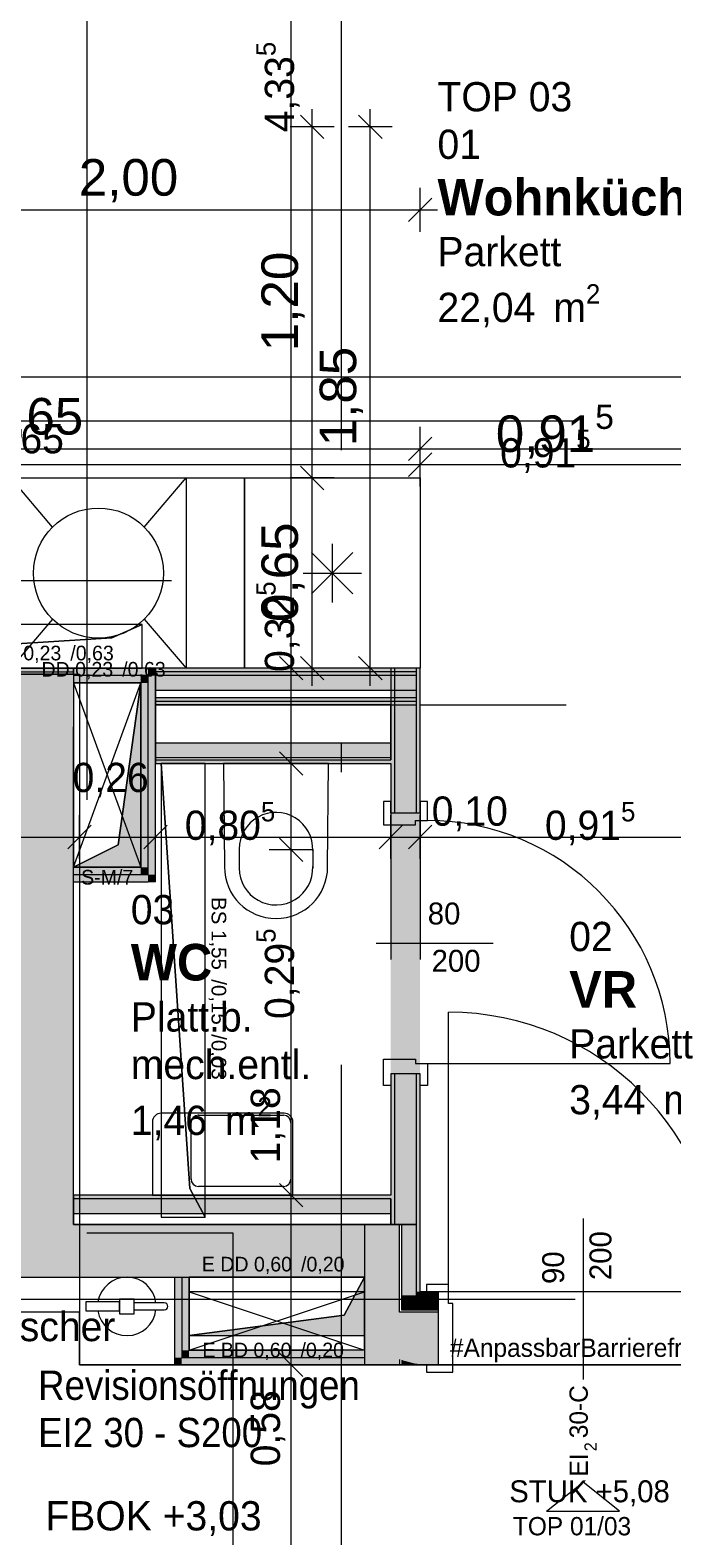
# Model space of a CAD drawing. Header units: metres. Extents: x -3 to 205, y -18 to 45.
# Drawn here: x 10.94 to 13.13, y -6.81 to -1.66 of the extents above; entities that cross this region are included whole.
import ezdxf

# ---------------------------------------------------------------- set-up
doc = ezdxf.new("R2010")
doc.units = ezdxf.units.M
doc.header["$MEASUREMENT"] = 0
for name, pattern in [('Achse', [0.004, 0.002, -0.001, 0, -0.001]), ('Schnittlinie', [0.006, 0.003, -0.0015, 0, -0.0015]), ('Strichlinie eng', [0.002, 0.0015, -0.0005]), ('Untersicht', [0.001, 0.0005, -0.0005])]:
    doc.linetypes.add(name, pattern=pattern)
for name, color, linetype in [('1._1.Stock PP STG1_3_000 Achsraster', 7, 'Continuous'), ('1._1.Stock PP STG1_3_120 Wand Innen tragend', 7, 'Continuous'), ('1._1.Stock PP STG1_3_130 Wand Innen', 7, 'Continuous'), ('1._1.Stock PP STG1_3_170 Schachtwände', 7, 'Continuous'), ('1._1.Stock PP STG1_3_220 Bodenaufbau', 7, 'Continuous'), ('1._1.Stock PP STG1_3_270 Deckendurchbruchsymbol', 7, 'Continuous'), ('1._1.Stock PP STG1_3_520 Fixeinbauten', 7, 'Continuous'), ('1._1.Stock PP STG1_3_530 Küche', 7, 'Continuous'), ('1._1.Stock PP STG1_3_540 Sanitäreinrichtung', 7, 'Continuous'), ('1._1.Stock PP STG1_3_810 Raum', 7, 'Continuous'), ('1._1.Stock PP STG1_3_815 Raumbegrenzung', 7, 'Continuous'), ('1._1.Stock PP STG1_3_851 Marker Schnitt', 7, 'Continuous'), ('1._1.Stock PP STG1_3_910 Allgemein Bemaßung.x', 7, 'Continuous'), ('1._1.Stock PP STG1_3_915 Allgemein Beschriftung.x', 7, 'Continuous'), ('1._1.Stock PP STG1_3_945 Einreichplan Beschriftung', 7, 'Continuous'), ('1._1.Stock PP STG1_3_950 Polierplan Bemaßung', 7, 'Continuous'), ('1._1.Stock PP STG1_3_950-1 Polierplan Bemaßung Küche', 7, 'Continuous'), ('1._1.Stock PP STG1_3_955 Polierplan Beschriftung', 7, 'Continuous')]:
    doc.layers.add(name, color=color, linetype=linetype)
doc.styles.add('ERSTELLTER_STIL_1', font='arial.ttf')
doc.styles.add('ERSTELLTER_STIL_2', font='')
doc.styles.add('ERSTELLTER_STIL_5', font='', dxfattribs={"width": 0.936868})
doc.styles.add('ERSTELLTER_STIL_6', font='')
doc.styles.get('ERSTELLTER_STIL_2').set_extended_font_data('Eurostile')
doc.styles.get('ERSTELLTER_STIL_5').set_extended_font_data('Eurostile')
doc.styles.get('ERSTELLTER_STIL_6').set_extended_font_data('Eurostile', bold=True)

msp = doc.modelspace()

# ---------------------------------------------------------------- hatches: boundary and pattern name
at = {"layer": '1._1.Stock PP STG1_3_120 Wand Innen tragend', "linetype": 'Continuous', "lineweight": 13, "true_color": 0x3f7f02}
for points in [[(10.905, -4.045), (11.085, -4.045), (11.085, -3.865)], [(10.905, -3.865), (10.905, -4.045), (11.085, -3.865)], [(11.085, -5.745), (11.085, -4.045), (10.905, -4.045), (10.905, -5.745)], [(11.085, -5.745), (10.905, -5.925), (11.085, -5.925)], [(10.905, -5.745), (10.905, -5.925), (11.085, -5.745)], [(11.085, -5.925), (12.08, -5.925), (12.08, -5.745), (11.085, -5.745)], [(12.2, -6.045), (12.2, -5.745), (12.08, -5.745), (12.08, -6.045)], [(12.08, -6.045), (12.08, -6.175), (12.2, -6.2066), (12.2, -6.045)], [(12.2, -6.045), (12.2, -6.2066), (12.2075, -6.2086), (12.2075, -6.045)], [(12.2075, -6.045), (12.2075, -6.2086), (12.2575, -6.2217), (12.2575, -6.045)], [(12.2575, -6.2217), (12.27, -6.225), (12.27, -6.045), (12.2575, -6.045)], [(12.27, -6.045), (12.27, -6.225), (12.3325, -6.225), (12.3325, -6.045)], [(12.175, -6.2), (12.08, -6.175), (12.08, -6.2)], [(12.2, -6.2066), (12.175, -6.2), (12.08, -6.2), (12.08, -6.225), (12.2, -6.225)]]:
    msp.add_hatch(color=76, dxfattribs=at).paths.add_polyline_path(points)
at = {"layer": '1._1.Stock PP STG1_3_120 Wand Innen tragend', "linetype": 'Continuous', "lineweight": 13, "true_color": 0xffaa00}
for points in [[(12.2575, -5.9875), (12.2575, -5.745), (12.2075, -5.745), (12.2075, -5.9875)], [(12.2075, -5.9875), (12.2075, -6.0375), (12.2575, -6.0375), (12.2575, -5.9875)], [(12.2575, -5.9875), (12.2575, -6.0375), (12.27, -6.0375), (12.27, -5.9875)], [(12.27, -5.9875), (12.27, -6.0375), (12.3325, -6.0375), (12.3325, -5.9875)], [(12.2575, -6.2217), (12.2075, -6.2086), (12.2075, -6.225), (12.2575, -6.225)]]:
    msp.add_hatch(color=40, dxfattribs=at).paths.add_polyline_path(points)
at = {"layer": '1._1.Stock PP STG1_3_120 Wand Innen tragend', "linetype": 'Continuous', "lineweight": 13, "true_color": 0xfb02fe}
for points in [[(12.27, -5.975), (12.27, -5.745), (12.2575, -5.745), (12.2575, -5.975)], [(12.2575, -5.975), (12.2575, -5.9875), (12.27, -5.9875), (12.27, -5.975)], [(12.27, -5.975), (12.27, -5.9875), (12.3325, -5.9875), (12.3325, -5.975)], [(12.2575, -6.2217), (12.2575, -6.225), (12.27, -6.225)]]:
    msp.add_hatch(color=6, dxfattribs=at).paths.add_polyline_path(points)
at = {"layer": '1._1.Stock PP STG1_3_130 Wand Innen', "linetype": 'Continuous', "lineweight": 13, "true_color": 0xfb02fe}
for points in [[(11.085, -3.845), (9.62, -3.845), (9.62, -3.8575), (11.085, -3.8575)], [(12.2575, -3.845), (11.365, -3.845), (11.365, -3.8575), (12.2575, -3.8575)], [(12.2575, -3.8575), (11.365, -3.8575), (11.365, -3.87), (12.2575, -3.87)], [(12.17, -3.845), (12.17, -4.34), (12.1825, -4.34), (12.1825, -3.845)], [(12.2575, -3.845), (12.2575, -4.34), (12.27, -4.34), (12.27, -3.845)], [(11.365, -3.9575), (12.2575, -3.9575), (12.2575, -3.945), (11.365, -3.945)], [(11.365, -3.97), (12.2575, -3.97), (12.2575, -3.9575), (11.365, -3.9575)], [(11.365, -4.17), (12.17, -4.17), (12.17, -4.1575), (11.365, -4.1575)], [(12.17, -5.745), (12.1825, -5.745), (12.1825, -5.23), (12.17, -5.23)], [(12.2575, -5.23), (12.2575, -5.745), (12.27, -5.745), (12.27, -5.23)], [(12.17, -5.645), (11.085, -5.645), (11.085, -5.6575), (12.17, -5.6575)]]:
    msp.add_hatch(color=6, dxfattribs=at).paths.add_polyline_path(points)
at = {"layer": '1._1.Stock PP STG1_3_130 Wand Innen', "linetype": 'Continuous', "lineweight": 13, "true_color": 0xffaa00}
for points in [[(12.1825, -3.845), (12.1825, -4.34), (12.2575, -4.34), (12.2575, -3.845)], [(12.2575, -3.87), (11.365, -3.87), (11.365, -3.92), (12.2575, -3.92)], [(11.365, -4.15), (12.17, -4.15), (12.17, -4.1), (11.365, -4.1)], [(12.2575, -5.23), (12.1825, -5.23), (12.1825, -5.745), (12.2575, -5.745)], [(12.17, -5.6575), (11.085, -5.6575), (11.085, -5.7075), (12.17, -5.7075)]]:
    msp.add_hatch(color=40, dxfattribs=at).paths.add_polyline_path(points)
at = {"layer": '1._1.Stock PP STG1_3_130 Wand Innen', "linetype": 'Continuous', "lineweight": 0, "true_color": 0xffffff}
msp.add_hatch(color=7, dxfattribs=at).paths.add_polyline_path([(12.27, -5.23), (12.27, -4.34), (12.17, -4.34), (12.17, -5.23)])
at = {"layer": '1._1.Stock PP STG1_3_170 Schachtwände', "linetype": 'Continuous', "lineweight": 13, "true_color": 0xfb02fe}
for points in [[(11.085, -3.845), (11.085, -3.87), (11.34, -3.87), (11.34, -3.845)], [(11.34, -3.845), (11.34, -3.87), (11.365, -3.845)], [(11.34, -3.87), (11.365, -3.87), (11.365, -3.845)], [(11.315, -3.87), (11.085, -3.87), (11.085, -3.895), (11.315, -3.895)], [(11.315, -3.895), (11.34, -3.87), (11.315, -3.87)], [(11.315, -3.895), (11.34, -3.895), (11.34, -3.87)], [(11.315, -3.895), (11.315, -4.525), (11.34, -4.525), (11.34, -3.895)], [(11.34, -3.87), (11.34, -4.55), (11.365, -4.55), (11.365, -3.87)], [(11.315, -4.525), (11.085, -4.525), (11.085, -4.55), (11.315, -4.55)], [(11.315, -4.55), (11.34, -4.55), (11.315, -4.525)], [(11.315, -4.525), (11.34, -4.55), (11.34, -4.525)], [(11.34, -4.55), (11.085, -4.55), (11.085, -4.575), (11.34, -4.575)], [(11.34, -4.575), (11.365, -4.575), (11.34, -4.55)], [(11.34, -4.55), (11.365, -4.575), (11.365, -4.55)], [(11.43, -5.925), (11.43, -6.2), (11.455, -6.2), (11.455, -5.925)], [(11.48, -6.175), (11.48, -5.925), (11.455, -5.925), (11.455, -6.175)], [(11.455, -6.2), (11.43, -6.225), (11.455, -6.225)], [(11.455, -6.2), (11.43, -6.2), (11.43, -6.225)], [(11.48, -6.175), (11.455, -6.2), (11.48, -6.2)], [(11.455, -6.175), (11.455, -6.2), (11.48, -6.175)], [(12.08, -6.2), (11.455, -6.2), (11.455, -6.225), (12.08, -6.225)], [(12.08, -6.175), (11.48, -6.175), (11.48, -6.2), (12.08, -6.2)]]:
    msp.add_hatch(color=6, dxfattribs=at).paths.add_polyline_path(points)
at = {"layer": '1._1.Stock PP STG1_3_270 Deckendurchbruchsymbol', "linetype": 'Continuous', "lineweight": 0}
for points in [[(11.085, -4.525), (11.315, -4.525), (11.315, -3.895), (11.2381, -4.4481)], [(11.48, -6.125), (12.08, -6.125), (12.08, -5.925), (12.01, -6.055)]]:
    msp.add_hatch(color=8, dxfattribs=at).paths.add_polyline_path(points)

# ---------------------------------------------------------------- linework, layer by layer
at = {"layer": '1._1.Stock PP STG1_3_000 Achsraster', "color": 5, "linetype": 'Achse', "lineweight": 0, "ltscale": 1000}
for p, q in [((12, 3), (12, -18)), ((-1.5, -3), (21, -3)), ((-1.5, -6), (21, -6))]:
    msp.add_line(p, q, dxfattribs=at)
at = {"layer": '1._1.Stock PP STG1_3_120 Wand Innen tragend', "color": 7, "linetype": 'Continuous', "lineweight": 13, "ltscale": 1000}
for p, q in [((12.3675, -5.95), (12.3675, -5.02)), ((12.2075, -6.0375), (12.2075, -5.745)), ((12.2575, -5.9875), (12.2575, -5.745)), ((12.8275, -5.725), (12.8275, -6.275)), ((12.3675, -5.95), (12.2925, -5.95)), ((12.2925, -5.95), (12.2925, -5.975)), ((12.3675, -6.015), (12.3675, -5.95)), ((12.27, -5.9875), (12.2575, -5.9875)), ((12.27, -5.9875), (12.2575, -5.9875)), ((12.3325, -5.9875), (12.27, -5.9875)), ((12.2925, -5.975), (12.3325, -5.975)), ((12.3325, -5.975), (12.3325, -5.9875)), ((12.3325, -5.975), (12.3325, -6.225)), ((12.3325, -5.975), (12.3325, -5.9875)), ((12.3325, -5.975), (12.3325, -5.9875)), ((12.3325, -5.9875), (12.3325, -6.0375)), ((12.3325, -5.9875), (12.3325, -6.0375)), ((12.3325, -5.9875), (12.3325, -6.0375)), ((12.3825, -6.015), (12.3675, -6.015)), ((12.3825, -6.25), (12.3825, -6.015)), ((12.2575, -6.0375), (12.2075, -6.0375)), ((12.2575, -6.0375), (12.2075, -6.0375)), ((12.27, -6.0375), (12.2575, -6.0375)), ((12.3325, -6.0375), (12.27, -6.0375)), ((12.3325, -6.0375), (12.3325, -6.045)), ((12.3325, -6.0375), (12.3325, -6.045)), ((12.3325, -6.0375), (12.3325, -6.045)), ((12.3325, -6.225), (12.2925, -6.225)), ((12.2925, -6.225), (12.2925, -6.25)), ((12.2925, -6.25), (12.3825, -6.25))]:
    msp.add_line(p, q, dxfattribs=at)
at = {"layer": '1._1.Stock PP STG1_3_120 Wand Innen tragend', "color": 7, "linetype": 'Continuous', "lineweight": 18, "ltscale": 1000}
for p, q in [((12.2, -6.045), (12.2, -5.745)), ((12.2075, -6.045), (12.2, -6.045)), ((12.2075, -6.045), (12.2, -6.045)), ((12.2575, -6.045), (12.2075, -6.045)), ((12.27, -6.045), (12.2575, -6.045)), ((12.3325, -6.045), (12.27, -6.045)), ((12.3325, -6.045), (12.3325, -6.225)), ((12.3325, -6.045), (12.3325, -6.225)), ((12.3325, -6.045), (12.3325, -6.225))]:
    msp.add_line(p, q, dxfattribs=at)
at = {"layer": '1._1.Stock PP STG1_3_120 Wand Innen tragend', "color": 8, "linetype": 'Continuous', "lineweight": 13, "ltscale": 1000}
for p, q in [((13.3225, -5.975), (12.3325, -5.975)), ((13.3225, -6.225), (12.3325, -6.225))]:
    msp.add_line(p, q, dxfattribs=at)
at = {"layer": '1._1.Stock PP STG1_3_120 Wand Innen tragend', "color": 7, "linetype": 'Continuous', "lineweight": 18, "ltscale": 1000, "flags": 128}
for points in [[(11.085, -3.865), (9.55, -3.865)], [(11.085, -3.865), (11.085, -4.045)], [(11.085, -5.745), (11.085, -4.045)], [(12.08, -5.745), (11.085, -5.745)], [(12.08, -5.745), (12.08, -5.925)], [(12.2, -5.745), (12.08, -5.745)], [(12.08, -5.745), (12.08, -6.175)], [(10.905, -5.925), (11.085, -5.925)], [(11.085, -5.925), (12.08, -5.925)], [(12.27, -6.225), (12.3325, -6.225)]]:
    msp.add_lwpolyline(points, dxfattribs=at)
at = {"layer": '1._1.Stock PP STG1_3_120 Wand Innen tragend', "color": 7, "linetype": 'Continuous', "lineweight": 13, "ltscale": 1000, "flags": 128}
for points in [[(12.2075, -5.745), (12.2, -5.745)], [(12.2575, -5.745), (12.2075, -5.745)], [(12.27, -5.975), (12.27, -5.745)], [(12.3325, -5.975), (12.27, -5.975)]]:
    msp.add_lwpolyline(points, dxfattribs=at)
at = {"layer": '1._1.Stock PP STG1_3_120 Wand Innen tragend', "color": 7, "linetype": 'Continuous', "lineweight": 13, "ltscale": 1000}
msp.add_arc((12.3675, -5.95), 0.93, 0, 90, dxfattribs=at)
at = {"layer": '1._1.Stock PP STG1_3_120 Wand Innen tragend', "color": 7, "linetype": 'Continuous', "lineweight": 18, "ltscale": 1000}
msp.add_point((12.27, -6.225), dxfattribs=at)
msp.add_point((12.27, -6.225), dxfattribs=at)
at = {"layer": '1._1.Stock PP STG1_3_130 Wand Innen', "color": 7, "linetype": 'Continuous', "lineweight": 18, "ltscale": 1000}
for p, q in [((9.62, -3.8575), (11.085, -3.8575)), ((12.2575, -3.8575), (11.365, -3.8575)), ((12.1825, -3.845), (12.1825, -4.34)), ((12.2575, -4.34), (12.2575, -3.845)), ((12.2575, -3.87), (11.365, -3.87)), ((11.365, -3.92), (12.2575, -3.92)), ((11.365, -3.945), (12.2575, -3.945)), ((11.365, -3.9575), (12.2575, -3.9575)), ((11.365, -4.1), (12.17, -4.1)), ((11.365, -4.15), (12.17, -4.15)), ((11.365, -4.1575), (12.17, -4.1575)), ((12.1825, -4.34), (12.17, -4.34)), ((12.1825, -4.34), (12.17, -4.34)), ((12.1825, -4.34), (12.17, -4.34)), ((12.2575, -4.34), (12.1825, -4.34)), ((12.2575, -4.34), (12.1825, -4.34)), ((12.2575, -4.34), (12.1825, -4.34)), ((12.27, -4.34), (12.2575, -4.34)), ((12.27, -4.34), (12.2575, -4.34)), ((12.27, -4.34), (12.2575, -4.34)), ((12.1825, -5.23), (12.17, -5.23)), ((12.1825, -5.23), (12.17, -5.23)), ((12.1825, -5.23), (12.17, -5.23)), ((12.1825, -5.23), (12.1825, -5.745)), ((12.2575, -5.23), (12.1825, -5.23)), ((12.2575, -5.23), (12.1825, -5.23)), ((12.2575, -5.23), (12.1825, -5.23)), ((12.2575, -5.745), (12.2575, -5.23)), ((12.27, -5.23), (12.2575, -5.23)), ((12.27, -5.23), (12.2575, -5.23)), ((12.27, -5.23), (12.2575, -5.23)), ((12.17, -5.6575), (11.085, -5.6575)), ((11.085, -5.7075), (12.17, -5.7075))]:
    msp.add_line(p, q, dxfattribs=at)
at = {"layer": '1._1.Stock PP STG1_3_130 Wand Innen', "color": 7, "linetype": 'Continuous', "lineweight": 13, "ltscale": 1000}
for p, q in [((12.17, -4.3), (12.145, -4.3)), ((12.145, -4.3), (12.145, -4.38)), ((12.17, -4.34), (12.17, -4.3)), ((12.295, -4.3), (12.27, -4.3)), ((12.27, -4.3), (12.27, -4.34)), ((12.295, -4.365), (12.295, -4.3)), ((12.27, -4.34), (12.17, -4.34)), ((12.255, -4.38), (12.255, -4.365)), ((12.255, -4.365), (12.295, -4.365)), ((12.145, -4.38), (12.255, -4.38)), ((12.52, -4.785), (12.12, -4.785)), ((12.145, -5.18), (12.255, -5.18)), ((12.145, -5.27), (12.145, -5.18)), ((12.255, -5.18), (12.255, -5.195)), ((12.255, -5.195), (12.295, -5.195)), ((12.295, -5.195), (12.295, -5.27)), ((12.295, -5.195), (13.125, -5.195)), ((12.27, -5.23), (12.17, -5.23)), ((12.17, -5.23), (12.17, -5.27)), ((12.27, -5.27), (12.27, -5.23)), ((12.17, -5.27), (12.145, -5.27)), ((12.295, -5.27), (12.27, -5.27))]:
    msp.add_line(p, q, dxfattribs=at)
at = {"layer": '1._1.Stock PP STG1_3_130 Wand Innen', "color": 8, "linetype": 'Untersicht', "lineweight": 13, "ltscale": 1000}
for p, q in [((12.17, -4.34), (12.17, -5.23)), ((12.27, -4.34), (12.27, -5.23))]:
    msp.add_line(p, q, dxfattribs=at)
at = {"layer": '1._1.Stock PP STG1_3_130 Wand Innen', "color": 7, "linetype": 'Continuous', "lineweight": 18, "ltscale": 1000, "flags": 128}
for points in [[(11.085, -3.845), (9.62, -3.845)], [(11.085, -3.865), (11.085, -3.845)], [(12.2575, -3.845), (11.365, -3.845)], [(11.365, -3.845), (11.365, -3.97)], [(12.17, -3.845), (12.17, -4.1575)], [(12.27, -3.845), (12.17, -3.845)], [(12.2575, -3.97), (12.2575, -3.845)], [(12.27, -4.34), (12.27, -3.845)], [(9.62, -3.865), (11.085, -3.865)], [(11.365, -3.97), (12.2575, -3.97)], [(12.17, -3.97), (11.365, -3.97)], [(11.365, -3.97), (11.365, -4.17)], [(12.17, -4.1575), (12.17, -3.97)], [(11.365, -4.17), (12.17, -4.17)], [(12.17, -4.17), (12.17, -4.34)], [(12.17, -5.23), (12.17, -5.645)], [(12.27, -5.745), (12.27, -5.23)], [(12.17, -5.645), (11.085, -5.645)], [(11.085, -5.645), (11.085, -5.745)], [(12.17, -5.745), (12.17, -5.6575)], [(12.17, -5.6575), (12.17, -5.745)], [(11.085, -5.745), (12.17, -5.745)], [(12.17, -5.745), (12.2575, -5.745)]]:
    msp.add_lwpolyline(points, dxfattribs=at)
at = {"layer": '1._1.Stock PP STG1_3_130 Wand Innen', "color": 7, "linetype": 'Continuous', "lineweight": 13, "ltscale": 1000}
msp.add_arc((12.295, -5.195), 0.83, 0, 90, dxfattribs=at)
at = {"layer": '1._1.Stock PP STG1_3_170 Schachtwände', "color": 7, "linetype": 'Continuous', "lineweight": 18, "ltscale": 1000}
for p, q in [((11.315, -3.87), (11.085, -3.87)), ((11.34, -3.87), (11.315, -3.87)), ((11.34, -3.895), (11.34, -3.87)), ((11.34, -4.525), (11.34, -3.895)), ((11.34, -4.55), (11.34, -4.525)), ((11.085, -4.55), (11.315, -4.55)), ((11.315, -4.55), (11.34, -4.55)), ((11.455, -5.925), (11.455, -6.175)), ((11.455, -6.175), (11.455, -6.2)), ((11.455, -6.2), (11.48, -6.2)), ((11.48, -6.2), (12.08, -6.2)), ((12.08, -6.175), (12.08, -6.2)), ((12.08, -6.175), (12.08, -6.2)), ((12.08, -6.2), (12.08, -6.225)), ((12.08, -6.2), (12.08, -6.225)), ((12.2, -6.2066), (12.2, -6.225))]:
    msp.add_line(p, q, dxfattribs=at)
at = {"layer": '1._1.Stock PP STG1_3_170 Schachtwände', "color": 7, "linetype": 'Continuous', "lineweight": 13, "ltscale": 1000}
for p, q in [((12.2075, -6.2086), (12.2075, -6.225)), ((12.2575, -6.2217), (12.2575, -6.225))]:
    msp.add_line(p, q, dxfattribs=at)
at = {"layer": '1._1.Stock PP STG1_3_170 Schachtwände', "color": 7, "linetype": 'Continuous', "lineweight": 18, "ltscale": 1000, "flags": 128}
for points in [[(11.34, -3.845), (11.085, -3.845)], [(11.085, -3.845), (11.085, -3.87)], [(11.365, -3.845), (11.34, -3.845)], [(11.365, -4.575), (11.365, -3.845)], [(11.085, -3.87), (11.085, -3.895)], [(11.085, -3.895), (11.315, -3.895)], [(11.315, -3.895), (11.315, -4.525)], [(11.315, -4.525), (11.085, -4.525)], [(11.085, -4.55), (11.085, -4.525)], [(11.085, -4.575), (11.085, -4.55)], [(11.085, -4.575), (11.34, -4.575)], [(11.365, -4.575), (11.34, -4.575)], [(11.43, -5.925), (11.43, -6.225)], [(11.43, -5.925), (11.455, -5.925)], [(11.455, -5.925), (11.48, -5.925)], [(11.48, -6.175), (11.48, -5.925)], [(12.08, -6.175), (11.48, -6.175)], [(11.43, -6.225), (11.455, -6.225)], [(11.455, -6.225), (12.08, -6.225)], [(12.2, -6.225), (12.08, -6.225)]]:
    msp.add_lwpolyline(points, dxfattribs=at)
at = {"layer": '1._1.Stock PP STG1_3_170 Schachtwände', "color": 7, "linetype": 'Continuous', "lineweight": 13, "ltscale": 1000, "flags": 128}
for points in [[(12.2075, -6.225), (12.2, -6.225)], [(12.2575, -6.225), (12.2075, -6.225)], [(12.27, -6.225), (12.2575, -6.225)]]:
    msp.add_lwpolyline(points, dxfattribs=at)
at = {"layer": '1._1.Stock PP STG1_3_220 Bodenaufbau', "color": 7, "linetype": 'Continuous', "lineweight": 13, "ltscale": 1000, "true_color": 0xf4f4f4, "flags": 128}
for points in [[(6.835, -6.225), (8.105, -6.225), (8.105, -5.735), (8.745, -5.735), (8.745, -3.865), (11.105, -3.865), (11.105, -6.225), (13.385, -6.225), (13.385, -8.775), (6.835, -8.775)], [(6.835, -8.775), (8.205, -8.775), (8.205, -7.555), (12.165, -7.555), (12.165, -8.775), (13.385, -8.775), (13.385, -6.225), (11.105, -6.225), (11.105, -6.045), (8.975, -6.045), (8.975, -6.225), (6.835, -6.225)]]:
    msp.add_lwpolyline(points, close=True, dxfattribs=at)
at = {"layer": '1._1.Stock PP STG1_3_270 Deckendurchbruchsymbol', "color": 7, "linetype": 'Strichlinie eng', "lineweight": 13, "ltscale": 1000}
for p, q in [((11.085, -4.525), (11.315, -3.895)), ((11.085, -3.895), (11.315, -4.525)), ((11.48, -6.175), (12.08, -5.975)), ((11.48, -5.975), (12.08, -6.175))]:
    msp.add_line(p, q, dxfattribs=at)
at = {"layer": '1._1.Stock PP STG1_3_270 Deckendurchbruchsymbol', "color": 1, "linetype": 'Continuous', "lineweight": 0, "ltscale": 1000, "flags": 128}
for points in [[(11.2165, -3.7416), (11.32, -3.6951), (9.57, -3.695), (9.57, -3.845)], [(9.57, -3.845), (11.32, -3.8451), (11.32, -3.6951), (11.2165, -3.7416)], [(11.385, -4.17), (11.3849, -5.72), (11.5349, -5.72), (11.4823, -5.6226)], [(11.4823, -5.6226), (11.5349, -5.72), (11.535, -4.17), (11.385, -4.17)]]:
    msp.add_lwpolyline(points, close=True, dxfattribs=at)
at = {"layer": '1._1.Stock PP STG1_3_270 Deckendurchbruchsymbol', "color": 7, "linetype": 'Continuous', "lineweight": 13, "ltscale": 1000, "flags": 128}
for points in [[(11.2381, -4.4481), (11.315, -3.895), (11.085, -3.895), (11.085, -4.525)], [(11.085, -4.525), (11.315, -4.525), (11.315, -3.895), (11.2381, -4.4481)], [(12.01, -6.055), (12.08, -5.925), (11.48, -5.925), (11.48, -6.125)], [(11.48, -6.125), (12.08, -6.125), (12.08, -5.925), (12.01, -6.055)]]:
    msp.add_lwpolyline(points, close=True, dxfattribs=at)
at = {"layer": '1._1.Stock PP STG1_3_270 Deckendurchbruchsymbol', "color": 7, "linetype": 'Strichlinie eng', "lineweight": 13, "ltscale": 1000, "flags": 128}
for points in [[(11.315, -4.525), (11.315, -3.895), (11.085, -3.895), (11.085, -4.525)], [(12.08, -6.175), (12.08, -5.975), (11.48, -5.975), (11.48, -6.175)]]:
    msp.add_lwpolyline(points, close=True, dxfattribs=at)
at = {"layer": '1._1.Stock PP STG1_3_520 Fixeinbauten', "color": 7, "linetype": 'Continuous', "lineweight": 13, "ltscale": 1000}
for p, q in [((11.2425, -6.01), (11.1275, -6.01)), ((11.1275, -6.01), (11.1275, -6.04)), ((11.2925, -6), (11.2425, -6)), ((11.2425, -6), (11.2425, -6.05)), ((11.2425, -6.04), (11.2425, -6.01)), ((11.2925, -6.05), (11.2925, -6)), ((11.3955, -6.013), (11.2925, -6.013)), ((11.1275, -6.04), (11.2425, -6.04)), ((11.2425, -6.05), (11.2925, -6.05)), ((11.2925, -6.037), (11.3955, -6.037))]:
    msp.add_line(p, q, dxfattribs=at)
for centre, radius, start, end in [((11.2675, -6.025), 0.1, 6.8921, 171.3731), ((11.3955, -6.025), 0.012, 270, 90), ((11.2675, -6.025), 0.1, 188.6269, 353.1079)]:
    msp.add_arc(centre, radius, start, end, dxfattribs=at)
at = {"layer": '1._1.Stock PP STG1_3_530 Küche', "color": 150, "linetype": 'Continuous', "lineweight": 13, "ltscale": 1000, "true_color": 0x0f7ffe}
for p, q in [((11.0129, -3.3629), (10.87, -3.195)), ((11.3271, -3.3629), (11.47, -3.195)), ((11.97, -3.42), (11.97, -3.62)), ((11.8993, -3.4493), (12.0407, -3.5907)), ((12.0407, -3.4493), (11.8993, -3.5907)), ((11.87, -3.52), (12.07, -3.52)), ((11.0129, -3.6771), (10.87, -3.845)), ((11.3271, -3.6771), (11.47, -3.845))]:
    msp.add_line(p, q, dxfattribs=at)
at = {"layer": '1._1.Stock PP STG1_3_530 Küche', "color": 150, "linetype": 'Strichlinie eng', "lineweight": 13, "ltscale": 1000, "true_color": 0x0f7ffe}
for p, q in [((9.92, -3.545), (11.67, -3.545)), ((11.67, -3.545), (11.67, -3.845)), ((11.67, -3.845), (9.62, -3.845))]:
    msp.add_line(p, q, dxfattribs=at)
at = {"layer": '1._1.Stock PP STG1_3_530 Küche', "color": 150, "linetype": 'Continuous', "lineweight": 13, "ltscale": 1000, "true_color": 0x0f7ffe, "flags": 128}
for points in [[(11.67, -3.845), (9.62, -3.845), (9.62, -1.995), (10.27, -1.995), (10.27, -3.195), (11.67, -3.195)], [(10.87, -3.195), (11.47, -3.195), (11.47, -3.845), (10.87, -3.845)], [(11.67, -3.195), (12.27, -3.195), (12.27, -3.845), (11.67, -3.845)]]:
    msp.add_lwpolyline(points, close=True, dxfattribs=at)
at = {"layer": '1._1.Stock PP STG1_3_530 Küche', "color": 150, "linetype": 'Continuous', "lineweight": 13, "ltscale": 1000, "true_color": 0x0f7ffe}
msp.add_circle((11.17, -3.52), 0.2222, dxfattribs=at)
at = {"layer": '1._1.Stock PP STG1_3_540 Sanitäreinrichtung', "color": 150, "linetype": 'Continuous', "lineweight": 13, "ltscale": 1000, "true_color": 0x0f7ffe}
for p, q in [((11.6517, -4.4631), (11.6517, -4.528)), ((11.9033, -4.4631), (11.9033, -4.528)), ((11.4868, -5.59), (11.4868, -5.3969)), ((11.5118, -5.3719), (11.8031, -5.3719)), ((11.8281, -5.3969), (11.8281, -5.59)), ((11.8031, -5.615), (11.5118, -5.615))]:
    msp.add_line(p, q, dxfattribs=at)
at = {"layer": '1._1.Stock PP STG1_3_540 Sanitäreinrichtung', "color": 150, "linetype": 'Continuous', "lineweight": 13, "ltscale": 1000, "true_color": 0x0f7ffe, "flags": 128}
for points in [[(11.9575, -4.17), (11.5975, -4.17), (11.601, -4.5235, 0.999827), (11.954, -4.5235)], [(11.355, -5.645), (11.835, -5.645), (11.835, -5.395, 0.414214), (11.805, -5.365), (11.385, -5.365, 0.414214), (11.355, -5.395)]]:
    msp.add_lwpolyline(points, format="xyb", close=True, dxfattribs=at)
at = {"layer": '1._1.Stock PP STG1_3_540 Sanitäreinrichtung', "color": 150, "linetype": 'Continuous', "lineweight": 13, "ltscale": 1000, "true_color": 0x0f7ffe}
for centre, radius, start, end in [((11.7775, -4.4631), 0.1258, 357.5706, 179.9593), ((11.7775, -4.5279), 0.1258, 180.0407, 2.4294), ((11.5118, -5.3969), 0.025, 90, 180), ((11.8031, -5.3969), 0.025, 0, 90), ((11.5118, -5.59), 0.025, 180, 270), ((11.8031, -5.59), 0.025, 270, 0)]:
    msp.add_arc(centre, radius, start, end, dxfattribs=at)
for p in [(11.5118, -5.3719), (11.8281, -5.3969), (11.4868, -5.59), (11.8031, -5.615)]:
    msp.add_point(p, dxfattribs=at)
at = {"layer": '1._1.Stock PP STG1_3_815 Raumbegrenzung', "color": 8, "linetype": 'Untersicht', "lineweight": 13, "ltscale": 1000, "flags": 128}
msp.add_lwpolyline([(12.27, -3.97), (13.185, -3.97), (13.185, -3.845)], dxfattribs=at)
at = {"layer": '1._1.Stock PP STG1_3_851 Marker Schnitt', "color": 7, "linetype": 'Schnittlinie', "lineweight": 13, "ltscale": 1000}
for p, q in [((11.13, 4.805), (11.13, -5.7741)), ((11.13, -5.7741), (11.63, -5.7741)), ((11.63, -5.7741), (11.63, -18))]:
    msp.add_line(p, q, dxfattribs=at)
at = {"layer": '1._1.Stock PP STG1_3_910 Allgemein Bemaßung.x', "color": 7, "linetype": 'Continuous', "lineweight": 13, "ltscale": 1000}
for p, q in [((12.7025, -6.725), (12.8275, -6.625)), ((12.9525, -6.725), (12.8275, -6.625)), ((12.7025, -6.725), (12.9525, -6.725))]:
    msp.add_line(p, q, dxfattribs=at)
at = {"layer": '1._1.Stock PP STG1_3_950 Polierplan Bemaßung', "color": 6, "linetype": 'Continuous', "lineweight": 13, "ltscale": 1000, "true_color": 0xfb02fe}
for p, q in [((11.8295, -3.845), (11.8295, 0.49)), ((12.27, -3.2244), (12.27, -3.0744)), ((12.31, -3.1094), (12.23, -3.1894)), ((9.62, -3.1494), (12.27, -3.1494)), ((12.27, -3.1494), (13.185, -3.1494)), ((11.7895, -3.805), (11.8695, -3.885)), ((11.9045, -3.845), (11.7545, -3.845)), ((11.8295, -4.17), (11.8295, -3.845)), ((11.7895, -4.13), (11.8695, -4.21)), ((11.9045, -4.17), (11.7545, -4.17)), ((11.8295, -4.465), (11.8295, -4.17)), ((11.105, -4.4966), (11.105, -4.3466)), ((11.365, -4.4966), (11.365, -4.3466)), ((12.17, -4.4966), (12.17, -4.3466)), ((12.27, -4.4966), (12.27, -4.3466)), ((10.725, -4.4216), (11.105, -4.4216)), ((11.145, -4.3816), (11.065, -4.4616)), ((11.105, -4.4216), (11.365, -4.4216)), ((11.405, -4.3816), (11.325, -4.4616)), ((11.365, -4.4216), (12.17, -4.4216)), ((12.21, -4.3816), (12.13, -4.4616)), ((12.17, -4.4216), (12.27, -4.4216)), ((12.31, -4.3816), (12.23, -4.4616)), ((12.27, -4.4216), (13.185, -4.4216)), ((11.9045, -4.465), (11.7545, -4.465)), ((11.7895, -4.425), (11.8695, -4.505)), ((11.8295, -5.645), (11.8295, -4.465)), ((11.7895, -5.605), (11.8695, -5.685)), ((11.9045, -5.645), (11.7545, -5.645)), ((11.8295, -6.225), (11.8295, -5.645)), ((11.7895, -6.185), (11.8695, -6.265)), ((11.9045, -6.225), (11.7545, -6.225)), ((11.8295, -7.555), (11.8295, -6.225))]:
    msp.add_line(p, q, dxfattribs=at)
at = {"layer": '1._1.Stock PP STG1_3_950 Polierplan Bemaßung', "color": 76, "linetype": 'Continuous', "lineweight": 13, "ltscale": 1000, "true_color": 0x3f7f02}
msp.add_line((9.55, -2.8494), (18.6688, -2.8494), dxfattribs=at)
at = {"layer": '1._1.Stock PP STG1_3_950-1 Polierplan Bemaßung Küche', "color": 150, "linetype": 'Continuous', "lineweight": 13, "ltscale": 1000, "true_color": 0x0f7ffe}
for p, q in [((11.9008, -1.995), (11.9008, -1.935)), ((12.1, -1.995), (12.1, -1.935)), ((11.9758, -1.995), (11.8258, -1.995)), ((11.9408, -2.035), (11.8608, -1.955)), ((11.9008, -3.195), (11.9008, -1.995)), ((12.175, -1.995), (12.025, -1.995)), ((12.14, -2.035), (12.06, -1.955)), ((12.1, -3.845), (12.1, -1.995)), ((12.27, -2.3538), (12.27, -2.2038)), ((12.23, -2.3188), (12.31, -2.2388)), ((10.27, -2.2788), (12.27, -2.2788)), ((12.27, -2.2788), (12.33, -2.2788)), ((12.27, -3.17), (12.27, -3.02)), ((12.31, -3.055), (12.23, -3.135)), ((9.62, -3.095), (12.27, -3.095)), ((12.27, -3.095), (13.185, -3.095)), ((11.8608, -3.155), (11.9408, -3.235)), ((11.9758, -3.195), (11.8258, -3.195)), ((11.9008, -3.845), (11.9008, -3.195)), ((11.8608, -3.805), (11.9408, -3.885)), ((12.06, -3.805), (12.14, -3.885)), ((11.9758, -3.845), (11.8258, -3.845)), ((11.9008, -3.905), (11.9008, -3.845)), ((12.175, -3.845), (12.025, -3.845)), ((12.1, -3.905), (12.1, -3.845))]:
    msp.add_line(p, q, dxfattribs=at)

# ---------------------------------------------------------------- texts
at = {"layer": '1._1.Stock PP STG1_3_120 Wand Innen tragend', "color": 7, "linetype": 'Continuous', "lineweight": 13, "attachment_point": 9, "rotation": 90, "style": 'ERSTELLTER_STIL_2'}
for s, insert, char_height in [('\\A1;{\\pqr;\\pt0;\\fEurostile|b0|i0|c0|p0;\\W1.000000;200}', (12.9255, -5.768), 0.075), ('\\A1;{\\pqr;\\pt0;\\fEurostile|b0|i0|c0|p0;\\W1.000000;90}', (12.7639, -5.837), 0.075), ('\\A1;{\\pqr;\\pt0;\\fEurostile|b0|i0|c0|p0;\\W1.000000;30-C}', (12.8445, -6.2942), 0.0625), ('\\A1;{\\pqr;\\pt0;\\fEurostile|b0|i0|c0|p0;\\W1.000000;2}', (12.8739, -6.4889), 0.041667), ('\\A1;{\\pqr;\\pt0;\\fEurostile|b0|i0|c0|p0;\\W1.000000;EI}', (12.8439, -6.5273), 0.0625)]:
    msp.add_mtext(s, dxfattribs=dict(at, insert=insert, char_height=char_height))
at = {"layer": '1._1.Stock PP STG1_3_120 Wand Innen tragend', "color": 7, "linetype": 'Continuous', "lineweight": 13, "insert": (13.1242, -6.7081), "char_height": 0.075, "attachment_point": 9, "style": 'ERSTELLTER_STIL_2'}
msp.add_mtext('\\A1;{\\pqr;\\pt0;\\fEurostile|b0|i0|c0|p0;\\W1.000000;STUK +5,08}', dxfattribs=at)
at = {"layer": '1._1.Stock PP STG1_3_130 Wand Innen', "color": 7, "linetype": 'Continuous', "lineweight": 13, "char_height": 0.075, "attachment_point": 9, "style": 'ERSTELLTER_STIL_2'}
for s, insert in [('\\A1;{\\pqr;\\pt0;\\fEurostile|b0|i0|c0|p0;\\W1.000000;80}', (12.408, -4.7214)), ('\\A1;{\\pqr;\\pt0;\\fEurostile|b0|i0|c0|p0;\\W1.000000;200}', (12.477, -4.883))]:
    msp.add_mtext(s, dxfattribs=dict(at, insert=insert))
at = {"layer": '1._1.Stock PP STG1_3_270 Deckendurchbruchsymbol', "color": 1, "linetype": 'Continuous', "lineweight": 0, "char_height": 0.05, "style": 'ERSTELLTER_STIL_2'}
for s, insert, attachment_point in [('\\A1;{\\pqc;\\pt0;\\fEurostile|b0|i0|c0|p0;\\W1.000000;BD 0,23\\fEurostile|b0|i0|c0|p0;\\W1.000000;\\A1{\\H.66x;\\S^  ;}\\fEurostile|b0|i0|c0|p0;\\W1.000000; /0,63\\fEurostile|b0|i0|c0|p0;\\W1.000000;\\A1{\\H.66x;\\S^  ;}\\fEurostile|b0|i0|c0|p0;\\W1.000000;\\fEurostile|b0|i0|c0|p0;\\W1.000000;\\A1{\\H.66x;\\S^  ;}}', (11.0244, -3.8326), 8), ('\\A1;{\\pqc;\\pt0;\\fEurostile|b0|i0|c0|p0;\\W1.000000;DD 0,23\\fEurostile|b0|i0|c0|p0;\\W1.000000;\\A1{\\H.66x;\\S^  ;}\\fEurostile|b0|i0|c0|p0;\\W1.000000; /0,63\\fEurostile|b0|i0|c0|p0;\\W1.000000;\\A1{\\H.66x;\\S^  ;}\\fEurostile|b0|i0|c0|p0;\\W1.000000;\\fEurostile|b0|i0|c0|p0;\\W1.000000;\\A1{\\H.66x;\\S^  ;}}', (11.2, -3.8881), 8), ('\\A1;{\\pqc;\\pt0;\\fEurostile|b0|i0|c0|p0;\\W1.000000;S-M/7}', (11.2, -4.5339), 2), ('\\A1;{\\pqc;\\pt0;\\fEurostile|b0|i0|c0|p0;\\W1.000000;E DD 0,60\\fEurostile|b0|i0|c0|p0;\\W1.000000;\\A1{\\H.66x;\\S^  ;}\\fEurostile|b0|i0|c0|p0;\\W1.000000; /0,20\\fEurostile|b0|i0|c0|p0;\\W1.000000;\\A1{\\H.66x;\\S^  ;}\\fEurostile|b0|i0|c0|p0;\\W1.000000;\\fEurostile|b0|i0|c0|p0;\\W1.000000;\\A1{\\H.66x;\\S^  ;}}', (11.78, -5.9202), 8), ('\\A1;{\\pqc;\\pt0;\\fEurostile|b0|i0|c0|p0;\\W1.000000;E BD 0,60\\fEurostile|b0|i0|c0|p0;\\W1.000000;\\A1{\\H.66x;\\S^  ;}\\fEurostile|b0|i0|c0|p0;\\W1.000000; /0,20\\fEurostile|b0|i0|c0|p0;\\W1.000000;\\A1{\\H.66x;\\S^  ;}\\fEurostile|b0|i0|c0|p0;\\W1.000000;\\fEurostile|b0|i0|c0|p0;\\W1.000000;\\A1{\\H.66x;\\S^  ;}}', (11.78, -6.2136), 8)]:
    msp.add_mtext(s, dxfattribs=dict(at, insert=insert, attachment_point=attachment_point))
at = {"layer": '1._1.Stock PP STG1_3_270 Deckendurchbruchsymbol', "color": 1, "linetype": 'Continuous', "lineweight": 0, "insert": (11.5424, -4.945), "char_height": 0.05, "attachment_point": 8, "rotation": 269.9959, "style": 'ERSTELLTER_STIL_1'}
msp.add_mtext('\\A1;{\\pqc;\\pt0;\\fArial|b0|i0|c0|p0;\\W1.000000;BS 1,55\\fArial|b0|i0|c0|p0;\\W1.000000;\\A1{\\H.66x;\\S^  ;}\\fArial|b0|i0|c0|p0;\\W1.000000; /0,15\\fArial|b0|i0|c0|p0;\\W1.000000;\\A1{\\H.66x;\\S^  ;}\\fArial|b0|i0|c0|p0;\\W1.000000; /0,03\\fArial|b0|i0|c0|p0;\\W1.000000;\\A1{\\H.66x;\\S^  ;}}', dxfattribs=at)
at = {"layer": '1._1.Stock PP STG1_3_810 Raum', "color": 7, "linetype": 'Continuous', "lineweight": 13, "attachment_point": 1}
for s, insert, char_height, style in [('\\A1;{\\pql;\\pt0;\\fEurostile|b0|i0|c0|p0;\\W1.000000;TOP 03}', (12.3297, -1.8425), 0.1, 'ERSTELLTER_STIL_2'), ('\\A1;{\\pql;\\pt0;\\fEurostile|b0|i0|c0|p0;\\W1.000000;01}', (12.3297, -2.005), 0.1, 'ERSTELLTER_STIL_2'), ('\\A1;{\\pql;\\pt0;\\fEurostile|b1|i0|c0|p0;\\W1.000000;Wohnküche}', (12.3297, -2.1732), 0.125, 'ERSTELLTER_STIL_6'), ('\\A1;{\\pql;\\pt0;\\fEurostile|b0|i0|c0|p0;\\W1.000000;Parkett}', (12.3297, -2.3716), 0.1, 'ERSTELLTER_STIL_2'), ('\\A1;{\\pql;\\pt0,0.05;\\fEurostile|b0|i0|c0|p0;\\W1.000000;22,04\\fEurostile|b0|i0|c0|p0;\\W1.000000;\\A1{\\H.66x;\\S^  ;}\\fEurostile|b0|i0|c0|p0;\\W1.000000; m\\fEurostile|b0|i0|c0|p0;\\W1.000000;\\A1{\\H.66x;\\S2^  ;}}', (12.3297, -2.5331), 0.1, 'ERSTELLTER_STIL_2'), ('\\A1;{\\pql;\\pt0;\\fEurostile|b0|i0|c0|p0;\\W1.000000;03}', (11.2809, -4.6196), 0.1, 'ERSTELLTER_STIL_2'), ('\\A1;{\\pql;\\pt0;\\fEurostile|b0|i0|c0|p0;\\W1.000000;02}', (12.7802, -4.7114), 0.1, 'ERSTELLTER_STIL_2'), ('\\A1;{\\pql;\\pt0;\\fEurostile|b1|i0|c0|p0;\\W1.000000;WC}', (11.2809, -4.7867), 0.125, 'ERSTELLTER_STIL_6'), ('\\A1;{\\pql;\\pt0;\\fEurostile|b1|i0|c0|p0;\\W1.000000;VR}', (12.7802, -4.8796), 0.125, 'ERSTELLTER_STIL_6'), ('\\A1;{\\pql;\\pt0;\\fEurostile|b0|i0|c0|p0;\\W1.000000;Platt.b.}', (11.2809, -4.9862), 0.1, 'ERSTELLTER_STIL_2'), ('\\A1;{\\pql;\\pt0;\\fEurostile|b0|i0|c0|p0;\\W1.000000;Parkett}', (12.7802, -5.078), 0.1, 'ERSTELLTER_STIL_2'), ('\\A1;{\\pql;\\pt0;\\fEurostile|b0|i0|c0|p0;\\W1.000000;mech.entl.}', (11.2809, -5.1487), 0.1, 'ERSTELLTER_STIL_2'), ('\\A1;{\\pql;\\pt0,0.05;\\fEurostile|b0|i0|c0|p0;\\W1.000000;3,44\\fEurostile|b0|i0|c0|p0;\\W1.000000;\\A1{\\H.66x;\\S^  ;}\\fEurostile|b0|i0|c0|p0;\\W1.000000; m\\fEurostile|b0|i0|c0|p0;\\W1.000000;\\A1{\\H.66x;\\S2^  ;}}', (12.7802, -5.2395), 0.1, 'ERSTELLTER_STIL_2'), ('\\A1;{\\pql;\\pt0,0.05;\\fEurostile|b0|i0|c0|p0;\\W1.000000;1,46\\fEurostile|b0|i0|c0|p0;\\W1.000000;\\A1{\\H.66x;\\S^  ;}\\fEurostile|b0|i0|c0|p0;\\W1.000000; m\\fEurostile|b0|i0|c0|p0;\\W1.000000;\\A1{\\H.66x;\\S2^  ;}}', (11.2809, -5.3102), 0.1, 'ERSTELLTER_STIL_2')]:
    msp.add_mtext(s, dxfattribs=dict(at, insert=insert, char_height=char_height, style=style))
at = {"layer": '1._1.Stock PP STG1_3_910 Allgemein Bemaßung.x', "color": 7, "linetype": 'Continuous', "lineweight": 13, "insert": (12.5877, -6.7763), "char_height": 0.0625, "attachment_point": 4, "style": 'ERSTELLTER_STIL_2'}
msp.add_mtext('\\A1;{\\pql;\\fEurostile|b0|i0|c0|p0;\\W1.000000;TOP 01/03}', dxfattribs=at)
at = {"layer": '1._1.Stock PP STG1_3_915 Allgemein Beschriftung.x', "color": 7, "linetype": 'Continuous', "lineweight": 13, "insert": (10.9638, -6.5073), "char_height": 0.1, "width": 1.190625, "attachment_point": 7, "line_spacing_factor": 0.968182, "style": 'ERSTELLTER_STIL_5'}
msp.add_mtext('\\A1;{\\pql;\\fEurostile|b0|i0|c0|p0;\\W0.936868;R\\fEurostile|b0|i0|c0|p0;\\W0.936868;evisionsöffnungen EI2 30 - S200}', dxfattribs=at)
at = {"layer": '1._1.Stock PP STG1_3_945 Einreichplan Beschriftung', "color": 5, "linetype": 'Continuous', "lineweight": 0, "insert": (12.3725, -6.2164), "char_height": 0.0625, "attachment_point": 7, "style": 'ERSTELLTER_STIL_2'}
msp.add_mtext('\\A1;{\\pql;\\fEurostile|b0|i0|c0|p0;\\W1.000000;#AnpassbarBarrierefreiheit}', dxfattribs=at)
at = {"layer": '1._1.Stock PP STG1_3_950 Polierplan Bemaßung', "color": 6, "linetype": 'Continuous', "lineweight": 13, "true_color": 0xfb02fe, "char_height": 0.1, "attachment_point": 7, "rotation": 90, "style": 'ERSTELLTER_STIL_2'}
for s, insert in [('\\A1;{\\pql;\\fEurostile|b0|i0|c0|p0;\\W1.000000;4,33\\fEurostile|b0|i0|c0|p0;\\W1.000000;\\A1{\\H.66x;\\S5^  ;}}', (11.8684, -2.0142)), ('\\A1;{\\pql;\\fEurostile|b0|i0|c0|p0;\\W1.000000;0,32\\fEurostile|b0|i0|c0|p0;\\W1.000000;\\A1{\\H.66x;\\S5^  ;}}', (11.8684, -3.8577)), ('\\A1;{\\pql;\\fEurostile|b0|i0|c0|p0;\\W1.000000;0,29\\fEurostile|b0|i0|c0|p0;\\W1.000000;\\A1{\\H.66x;\\S5^  ;}}', (11.8684, -5.0432))]:
    msp.add_mtext(s, dxfattribs=dict(at, insert=insert))
at = {"layer": '1._1.Stock PP STG1_3_950 Polierplan Bemaßung', "color": 6, "linetype": 'Continuous', "lineweight": 13, "true_color": 0xfb02fe, "char_height": 0.1, "width": 0.306373, "attachment_point": 7, "style": 'ERSTELLTER_STIL_2'}
for s, insert in [('\\A1;{\\pql;\\fEurostile|b0|i0|c0|p0;\\W1.000000;2,65}', (10.7918, -3.1294)), ('\\A1;{\\pql;\\fEurostile|b0|i0|c0|p0;\\W1.000000;0,26}', (11.0818, -4.2866)), ('\\A1;{\\pql;\\fEurostile|b0|i0|c0|p0;\\W1.000000;0,10}', (12.31, -4.4016))]:
    msp.add_mtext(s, dxfattribs=dict(at, insert=insert))
at = {"layer": '1._1.Stock PP STG1_3_950 Polierplan Bemaßung', "color": 6, "linetype": 'Continuous', "lineweight": 13, "true_color": 0xfb02fe, "char_height": 0.1, "attachment_point": 7, "style": 'ERSTELLTER_STIL_2'}
for s, insert in [('\\A1;{\\pql;\\fEurostile|b0|i0|c0|p0;\\W1.000000;0,91\\fEurostile|b0|i0|c0|p0;\\W1.000000;\\A1{\\H.66x;\\S5^  ;}}', (12.544, -3.1883)), ('\\A1;{\\pql;\\fEurostile|b0|i0|c0|p0;\\W1.000000;0,80\\fEurostile|b0|i0|c0|p0;\\W1.000000;\\A1{\\H.66x;\\S5^  ;}}', (11.4655, -4.4605)), ('\\A1;{\\pql;\\fEurostile|b0|i0|c0|p0;\\W1.000000;0,91\\fEurostile|b0|i0|c0|p0;\\W1.000000;\\A1{\\H.66x;\\S5^  ;}}', (12.6971, -4.4605))]:
    msp.add_mtext(s, dxfattribs=dict(at, insert=insert))
at = {"layer": '1._1.Stock PP STG1_3_950 Polierplan Bemaßung', "color": 6, "linetype": 'Continuous', "lineweight": 13, "true_color": 0xfb02fe, "char_height": 0.1, "width": 0.306373, "attachment_point": 7, "rotation": 90, "style": 'ERSTELLTER_STIL_2'}
for s, insert in [('\\A1;{\\pql;\\fEurostile|b0|i0|c0|p0;\\W1.000000;1,18}', (11.8095, -5.5366)), ('\\A1;{\\pql;\\fEurostile|b0|i0|c0|p0;\\W1.000000;0,58}', (11.8095, -6.5714))]:
    msp.add_mtext(s, dxfattribs=dict(at, insert=insert))
at = {"layer": '1._1.Stock PP STG1_3_950 Polierplan Bemaßung', "color": 7, "linetype": 'Continuous', "lineweight": 13, "insert": (10.9886, -6.809), "char_height": 0.1, "width": 0.791456, "attachment_point": 7, "style": 'ERSTELLTER_STIL_2'}
msp.add_mtext('\\A1;{\\pql;\\fEurostile|b0|i0|c0|p0;\\W1.000000;FBOK +3,03}', dxfattribs=at)
at = {"layer": '1._1.Stock PP STG1_3_950-1 Polierplan Bemaßung Küche', "color": 150, "linetype": 'Continuous', "lineweight": 13, "true_color": 0x0f7ffe, "char_height": 0.125, "width": 0.33365, "attachment_point": 7, "style": 'ERSTELLTER_STIL_1'}
for s, insert in [('\\A1;{\\pql;\\fArial|b0|i0|c0|p0;\\W1.000000;2,00}', (11.1032, -2.2538)), ('\\A1;{\\pql;\\fArial|b0|i0|c0|p0;\\W1.000000;2,65}', (10.7782, -3.07))]:
    msp.add_mtext(s, dxfattribs=dict(at, insert=insert))
at = {"layer": '1._1.Stock PP STG1_3_950-1 Polierplan Bemaßung Küche', "color": 150, "linetype": 'Continuous', "lineweight": 13, "true_color": 0x0f7ffe, "char_height": 0.125, "width": 0.33365, "attachment_point": 7, "rotation": 90, "style": 'ERSTELLTER_STIL_1'}
for s, insert in [('\\A1;{\\pql;\\fArial|b0|i0|c0|p0;\\W1.000000;1,20}', (11.8758, -2.7618)), ('\\A1;{\\pql;\\fArial|b0|i0|c0|p0;\\W1.000000;1,85}', (12.075, -3.0868)), ('\\A1;{\\pql;\\fArial|b0|i0|c0|p0;\\W1.000000;0,65}', (11.8758, -3.6868))]:
    msp.add_mtext(s, dxfattribs=dict(at, insert=insert))
at = {"layer": '1._1.Stock PP STG1_3_950-1 Polierplan Bemaßung Küche', "color": 150, "linetype": 'Continuous', "lineweight": 13, "true_color": 0x0f7ffe, "insert": (12.5292, -3.1428), "char_height": 0.125, "attachment_point": 7, "style": 'ERSTELLTER_STIL_1'}
msp.add_mtext('\\A1;{\\pql;\\fArial|b0|i0|c0|p0;\\W1.000000;0,91\\fArial|b0|i0|c0|p0;\\W1.000000;\\A1{\\H.66x;\\S5^  ;}}', dxfattribs=at)
at = {"layer": '1._1.Stock PP STG1_3_955 Polierplan Beschriftung', "color": 7, "linetype": 'Continuous', "lineweight": 13, "insert": (10.4476, -6.0438), "char_height": 0.1, "attachment_point": 1, "style": 'ERSTELLTER_STIL_2'}
msp.add_mtext('\\A1;{\\pql;\\fEurostile|b0|i0|c0|p0;\\W1.000000;Feuerlöscher}', dxfattribs=at)

doc.saveas('drawing.dxf')
